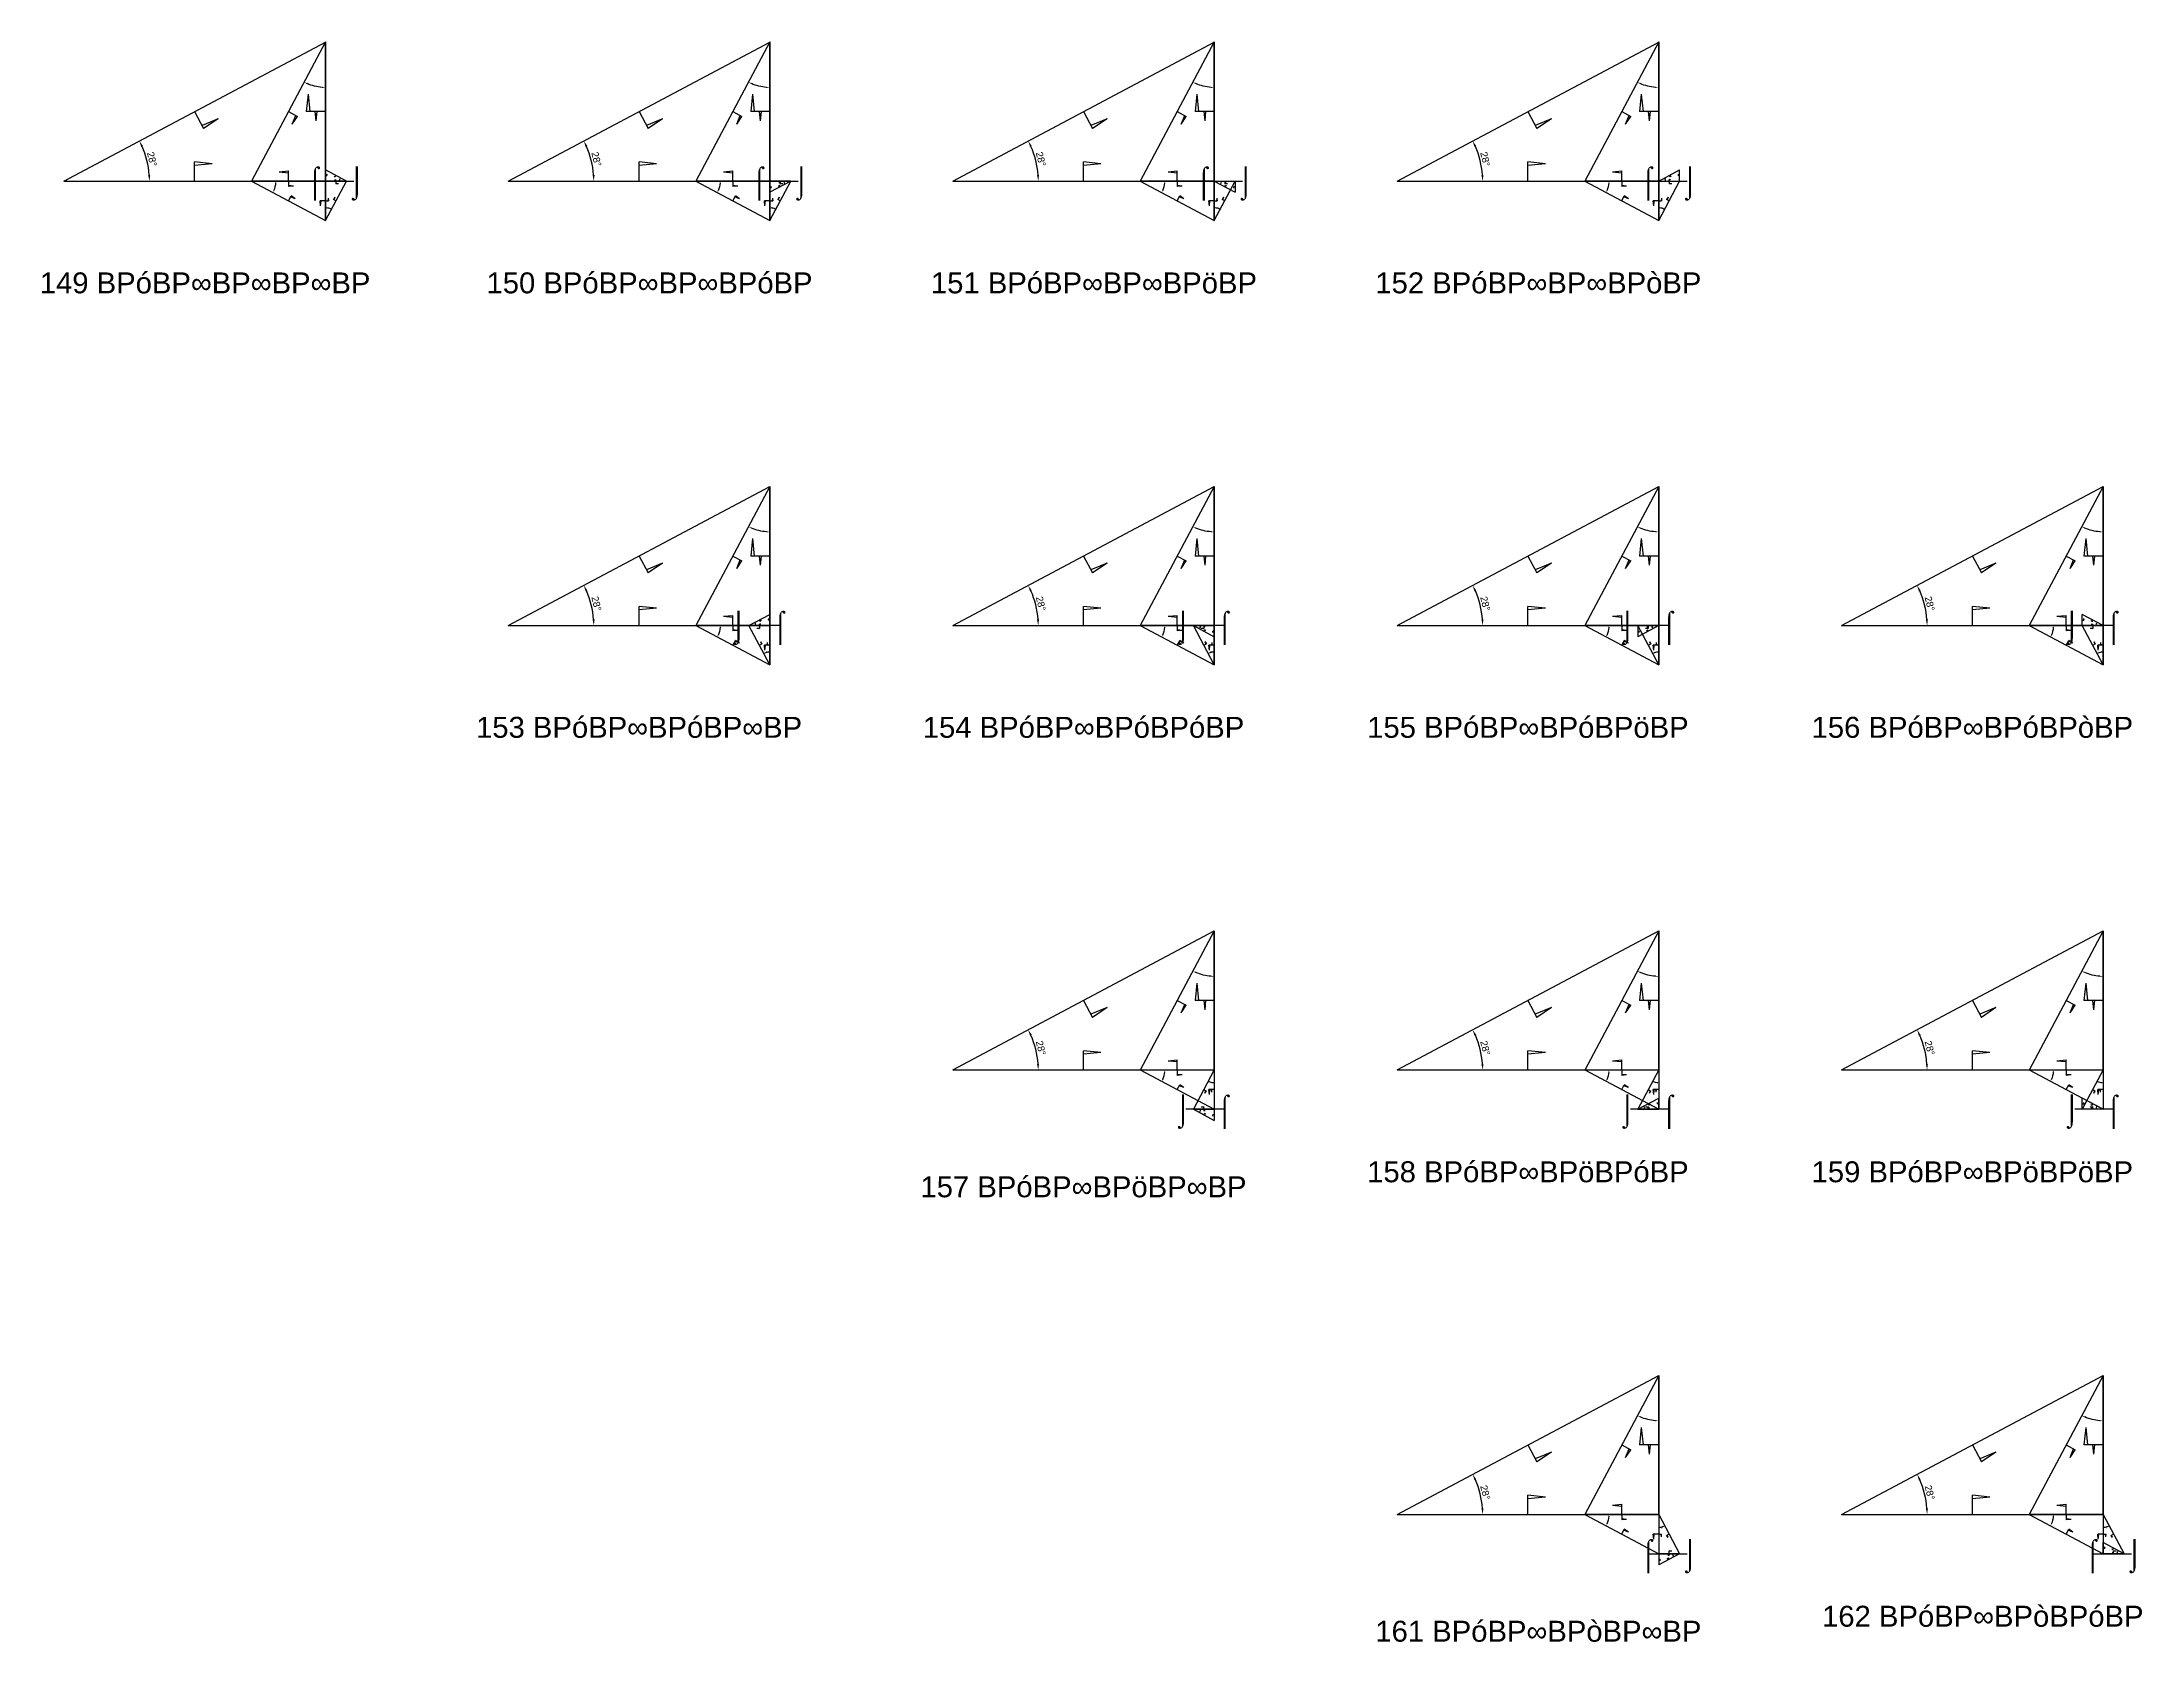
# Model space of a CAD drawing. Header units: millimetres. Extents: x 130908 to 599272, y -2842299 to 24518.
# Drawn here: x 155138 to 275550, y -1392326 to -1300589 of the extents above; entities that cross this region are included whole.
import ezdxf
from ezdxf.enums import TextEntityAlignment as Align

# ---------------------------------------------------------------- set-up
doc = ezdxf.new("R2010")
doc.units = ezdxf.units.MM
doc.header["$PDMODE"] = 35
doc.linetypes.add('DASHED', pattern=[19.05, 12.7, -6.35])
for name, color, linetype in [('BASE', 170, 'Continuous'), ('HYPOTENUSE', 20, 'Continuous'), ('PERPENDICULAR', 90, 'Continuous')]:
    doc.layers.add(name, color=color, linetype=linetype)
doc.styles.add('Arial', font='arial_0.ttf')
doc.dimstyles.new('ISO-25', dxfattribs={"dimtxt": 250, "dimasz": 100, "dimexe": 1.25, "dimexo": 0.625, "dimgap": 100, "dimtad": 1, "dimdec": 0, "dimtxsty": 'Arial', "dimcen": 2.5, "dimadec": 0, "dimazin": 0, "dimtfac": 1, "dimtdec": 0, "dimtmove": 0, "dimatfit": 3, "dimfxl": 1, "dimarcsym": 0})

# ---------------------------------------------------------------- blocks, each defined once
blk = doc.blocks.new('*D9')
at = {"color": 0, "lineweight": -2, "ltscale": 100, "transparency": 16777216}
blk.add_arc((0, 0), 4906, 4.08845, 23.91155, dxfattribs=at)
at = {"color": 0, "ltscale": 100, "transparency": 16777216}
for points in [[(4432, 1963), (4537, 2014), (4332, 2303)], [(4952, 352), (4835, 348), (4906, 0)]]:
    blk.add_solid(points, dxfattribs=at)
at = {"layer": 'Defpoints', "color": 0, "ltscale": 100, "transparency": 16777216}
for p in [(15000, 7976), (0, 0), (0, 0), (4841, 796), (15000, 0)]:
    blk.add_point(p, dxfattribs=at)
at = {"color": 0, "ltscale": 100, "transparency": 16777216, "insert": (5055, 1260), "char_height": 400, "attachment_point": 5, "rotation": 284, "style": 'Arial'}
blk.add_mtext('28°', dxfattribs=at)
blk = doc.blocks.new('SanjoyNathGeometrifyingTrigonometryFundamentalLockedSet')
at = {"color": 114, "linetype": 'DASHED', "ltscale": 100, "true_color": 0x139b48}
for p, q in [((14000, 4987.8), (13900, 3987.8)), ((14000, 4987.8), (14100, 3987.8)), ((15000, 3987.8), (13900, 3987.8))]:
    blk.add_line(p, q, dxfattribs=at)
at = {"color": 242, "linetype": 'DASHED', "ltscale": 100, "true_color": 0xcd2027}
for p, q in [((7500, 3987.8), (8016.4, 3016.6)), ((8852.4, 3574.3), (7922.5, 3193.2)), ((8852.4, 3574.3), (8016.4, 3016.6))]:
    blk.add_line(p, q, dxfattribs=at)
at = {"color": 159, "linetype": 'DASHED', "ltscale": 100, "true_color": 0x22346e}
for p, q in [((7500, 0), (7500, 1100)), ((8500, 1000), (7500, 1100)), ((8500, 1000), (7500, 900))]:
    blk.add_line(p, q, dxfattribs=at)
at = {"layer": 'BASE'}
blk.add_line((0, 0), (15000, 0), dxfattribs=at)
at = {"layer": 'HYPOTENUSE'}
blk.add_line((0, 0), (15000, 7975.6), dxfattribs=at)
at = {"layer": 'PERPENDICULAR'}
blk.add_line((15000, 0), (15000, 7975.6), dxfattribs=at)
at = {"color": 4, "ltscale": 100}
dim = blk.add_angular_dim_2l(base=(4841, 795.6), line1=((0, 0), (15000, 0)), line2=((0, 0), (15000, 7975.6)), dimstyle='ISO-25', override={"dimtxt": 400, "dimasz": 350, "dimgap": 100}, dxfattribs=at)
dim.commit()
dim.dimension.update_dxf_attribs({"geometry": '*D9', "text_midpoint": (5055.4, 1260.5)})

msp = doc.modelspace()

# ---------------------------------------------------------------- linework, layer by layer
at = {"linetype": 'DASHED', "ltscale": 70}
for p, q in [((170791, -1308565), (173189, -1308565)), ((196274, -1308565), (198672, -1308565)), ((221757, -1308565), (224155, -1308565)), ((247240, -1308565), (249637, -1308565)), ((197473, -1334048), (195075, -1334048)), ((222956, -1334048), (220558, -1334048)), ((248438, -1334048), (246041, -1334048)), ((273921, -1334048), (271523, -1334048)), ((222956, -1361785), (220558, -1361785)), ((248438, -1361785), (246041, -1361785)), ((273921, -1361785), (271523, -1361785)), ((247240, -1387268), (249637, -1387268)), ((272722, -1387268), (275120, -1387268))]:
    msp.add_line(p, q, dxfattribs=at)

# ---------------------------------------------------------------- block references
at = {"linetype": 'DASHED'}
for p in [(156391, -1308565), (181873, -1308565), (207356, -1308565), (232839, -1308565), (181873, -1334048), (207356, -1334048), (232839, -1334048), (258322, -1334048), (207356, -1359530), (232839, -1359530), (258322, -1359530), (232839, -1385013), (258322, -1385013)]:
    msp.add_blockref('SanjoyNathGeometrifyingTrigonometryFundamentalLockedSet', p, dxfattribs=at)
at = {"linetype": 'DASHED', "ltscale": 100}
for p, xscale, yscale, zscale, rotation in [((171391, -1300589), -0.53170943166148, 0.53170943166148, 0.53170943166148, 90), ((196873, -1300589), -0.53170943166148, 0.53170943166148, 0.53170943166148, 90), ((222356, -1300589), -0.53170943166148, 0.53170943166148, 0.53170943166148, 90), ((247839, -1300589), -0.53170943166148, 0.53170943166148, 0.53170943166148, 90), ((167150, -1308565), -0.282714919717773, 0.282714919717773, 0.282714919717773, 180), ((171391, -1310820), -0.150322189285358, 0.150322189285358, 0.150322189285358, 270), ((192633, -1308565), -0.282714919717773, 0.282714919717773, 0.282714919717773, 180), ((196873, -1310820), -0.150322189285358, 0.150322189285358, 0.150322189285358, 270), ((198072, -1308565), 0.07992772583102702, 0.07992772583102702, 0.07992772583102702, 180), ((218115, -1308565), -0.282714919717773, 0.282714919717773, 0.282714919717773, 180), ((222356, -1310820), -0.150322189285358, 0.150322189285358, 0.150322189285358, 270), ((222356, -1308565), -0.07992772583102702, 0.07992772583102702, 0.07992772583102702, 180), ((243598, -1308565), -0.282714919717773, 0.282714919717773, 0.282714919717773, 180), ((247839, -1310820), -0.150322189285358, 0.150322189285358, 0.150322189285358, 270), ((196873, -1326072), -0.53170943166148, 0.53170943166148, 0.53170943166148, 90), ((222356, -1326072), -0.53170943166148, 0.53170943166148, 0.53170943166148, 90), ((247839, -1326072), -0.53170943166148, 0.53170943166148, 0.53170943166148, 90), ((273322, -1326072), -0.53170943166148, 0.53170943166148, 0.53170943166148, 90), ((192633, -1334048), -0.282714919717773, 0.282714919717773, 0.282714919717773, 180), ((196873, -1336302), 0.150322189285358, 0.150322189285358, 0.150322189285358, 90), ((218115, -1334048), -0.282714919717773, 0.282714919717773, 0.282714919717773, 180), ((222356, -1336302), 0.150322189285358, 0.150322189285358, 0.150322189285358, 90), ((221157, -1334048), -0.07992772583102702, 0.07992772583102702, 0.07992772583102702, 180), ((243598, -1334048), -0.282714919717773, 0.282714919717773, 0.282714919717773, 180), ((247839, -1336302), 0.150322189285358, 0.150322189285358, 0.150322189285358, 90), ((247839, -1334048), 0.07992772583102702, 0.07992772583102702, 0.07992772583102702, 180), ((269081, -1334048), -0.282714919717773, 0.282714919717773, 0.282714919717773, 180), ((273322, -1336302), 0.150322189285358, 0.150322189285358, 0.150322189285358, 90), ((222356, -1351555), -0.53170943166148, 0.53170943166148, 0.53170943166148, 90), ((247839, -1351555), -0.53170943166148, 0.53170943166148, 0.53170943166148, 90), ((273322, -1351555), -0.53170943166148, 0.53170943166148, 0.53170943166148, 90), ((218115, -1359530), -0.282714919717773, 0.282714919717773, 0.282714919717773, 180), ((222356, -1359530), -0.150322189285358, 0.150322189285358, 0.150322189285358, 90), ((243598, -1359530), -0.282714919717773, 0.282714919717773, 0.282714919717773, 180), ((247839, -1359530), -0.150322189285358, 0.150322189285358, 0.150322189285358, 90), ((269081, -1359530), -0.282714919717773, 0.282714919717773, 0.282714919717773, 180), ((273322, -1359530), -0.150322189285358, 0.150322189285358, 0.150322189285358, 90), ((221157, -1361785), -0.07992772583102702, 0.07992772583102702, 0.07992772583102702, 180), ((247839, -1377038), -0.53170943166148, 0.53170943166148, 0.53170943166148, 90), ((273322, -1377038), -0.53170943166148, 0.53170943166148, 0.53170943166148, 90), ((243598, -1385013), -0.282714919717773, 0.282714919717773, 0.282714919717773, 180), ((247839, -1385013), 0.150322189285358, 0.150322189285358, 0.150322189285358, 270), ((269081, -1385013), -0.282714919717773, 0.282714919717773, 0.282714919717773, 180), ((273322, -1385013), 0.150322189285358, 0.150322189285358, 0.150322189285358, 270), ((249038, -1387268), 0.07992772583102702, 0.07992772583102702, 0.07992772583102702, 180)]:
    msp.add_blockref('SanjoyNathGeometrifyingTrigonometryFundamentalLockedSet', p, dxfattribs=dict(at, xscale=xscale, yscale=yscale, zscale=zscale, rotation=rotation))
at = {"linetype": 'DASHED', "ltscale": 100, "yscale": 0.07992772583102702, "zscale": 0.07992772583102702}
for p, xscale in [((172589, -1308565), -0.07992772583102702), ((247839, -1308565), 0.07992772583102702), ((195674, -1334048), 0.07992772583102702), ((273322, -1334048), -0.07992772583102702), ((246640, -1361785), 0.07992772583102702), ((273322, -1361785), -0.07992772583102702), ((274521, -1387268), -0.07992772583102702)]:
    msp.add_blockref('SanjoyNathGeometrifyingTrigonometryFundamentalLockedSet', p, dxfattribs=dict(at, xscale=xscale))

# ---------------------------------------------------------------- texts
at = {"linetype": 'DASHED', "ltscale": 100, "style": 'Arial'}
for s, p in [('⌠', (170791, -1308565)), ('⌡', (173189, -1308565)), ('⌠', (196274, -1308565)), ('⌡', (198672, -1308565)), ('⌠', (221757, -1308565)), ('⌡', (224155, -1308565)), ('⌠', (247240, -1308565)), ('⌡', (249637, -1308565)), ('149 BPóBP∞BP∞BP∞BP', (164490, -1314400)), ('150 BPóBP∞BP∞BPóBP', (189973, -1314400)), ('151 BPóBP∞BP∞BPöBP', (215456, -1314400)), ('152 BPóBP∞BP∞BPòBP', (240938, -1314400)), ('⌡', (195075, -1334048)), ('⌠', (197473, -1334048)), ('⌡', (220558, -1334048)), ('⌠', (222956, -1334048)), ('⌡', (246041, -1334048)), ('⌠', (248438, -1334048)), ('⌡', (271523, -1334048)), ('⌠', (273921, -1334048)), ('153 BPóBP∞BPóBP∞BP', (189373, -1339883)), ('154 BPóBP∞BPóBPóBP', (214856, -1339883)), ('155 BPóBP∞BPóBPöBP', (240339, -1339883)), ('156 BPóBP∞BPóBPòBP', (265822, -1339883)), ('⌡', (220558, -1361785)), ('⌠', (222956, -1361785)), ('⌡', (246041, -1361785)), ('⌠', (248438, -1361785)), ('⌡', (271523, -1361785)), ('⌠', (273921, -1361785)), ('158 BPóBP∞BPöBPóBP', (240339, -1365366)), ('159 BPóBP∞BPöBPöBP', (265822, -1365366)), ('157 BPóBP∞BPöBP∞BP', (214856, -1366227)), ('⌠', (247240, -1387268)), ('⌡', (249637, -1387268)), ('⌠', (272722, -1387268)), ('⌡', (275120, -1387268)), ('162 BPóBP∞BPòBPóBP', (266421, -1390849)), ('161 BPóBP∞BPòBP∞BP', (240938, -1391709))]:
    msp.add_text(s, height=1200, dxfattribs=at).set_placement(p, align=Align.MIDDLE_CENTER)

doc.saveas('drawing.dxf')
